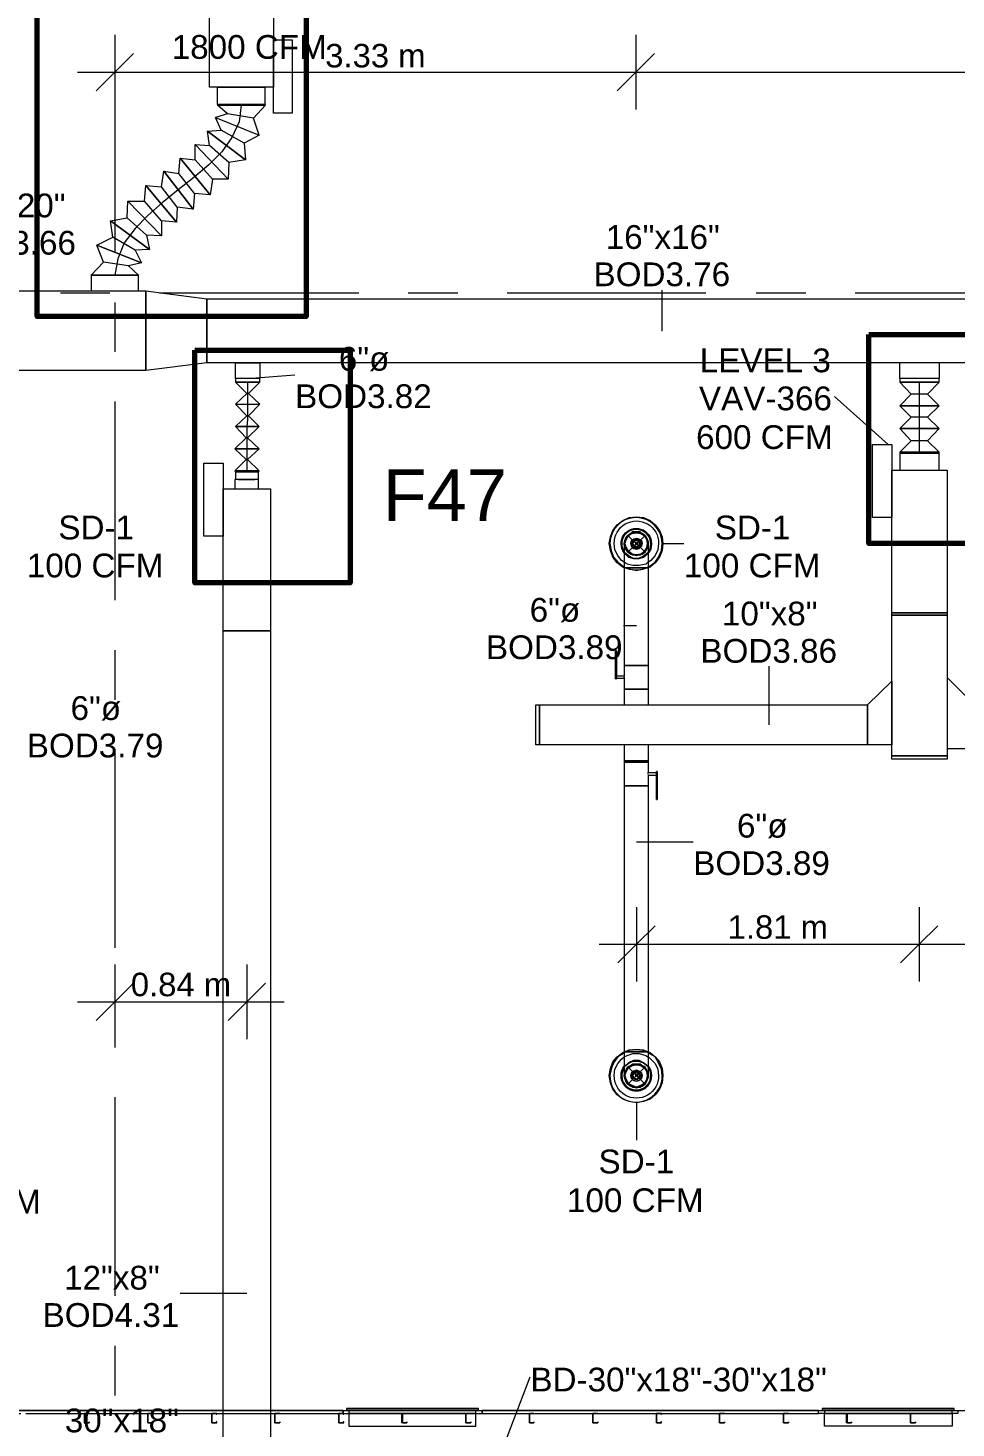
# Model space of a CAD drawing. Header units: metres. Extents: x -2 to 237, y -8 to 52.
# Drawn here: x 15.51 to 21.43, y 34.79 to 43.74 of the extents above; entities that cross this region are included whole.
import ezdxf

# ---------------------------------------------------------------- set-up
doc = ezdxf.new("R2010")
doc.units = ezdxf.units.M
doc.layers.add('HVAC - Ductos', color=5, linetype='Continuous', lineweight=0)
doc.layers.add('PDF4_Text', color=7, linetype='Continuous', lineweight=0)
doc.layers.add('PDF4_Geometry', color=7, linetype='Continuous', lineweight=0, true_color=0xaaaaaa)
doc.styles.add('PDF Arial-BoldMT-Identity-H', font='arial.ttf')
doc.styles.add('PDF Helvetica', font='')
doc.styles.get('PDF Helvetica').set_extended_font_data('Helvetica')

msp = doc.modelspace()

# ---------------------------------------------------------------- linework, layer by layer
at = {"layer": 'HVAC - Ductos', "lineweight": 0}
for points in [[(17.0751, 45.1829), (17.0751, 43.3595), (16.6673, 43.3595), (16.6673, 45.1829)], [(17.1942, 43.1945), (17.0751, 43.1945), (17.0751, 43.6618), (17.1942, 43.6618)], [(17.0201, 43.2495), (17.0155, 43.2495), (17.0017, 43.2495), (16.9788, 43.2495), (16.9468, 43.2495), (16.9101, 43.2495), (16.8689, 43.2495), (16.8322, 43.2495), (16.7956, 43.2495), (16.7635, 43.2495), (16.7406, 43.2495), (16.7269, 43.2495), (16.7177, 43.2495), (16.7269, 43.2495), (16.7406, 43.2495), (16.7635, 43.2495), (16.7956, 43.2495), (16.8322, 43.2495), (16.8689, 43.2495), (16.9101, 43.2495), (16.9468, 43.2495), (16.9788, 43.2495), (17.0017, 43.2495), (17.0155, 43.2495)], [(16.0625, 42.159), (16.1037, 42.159), (16.1404, 42.159), (16.1725, 42.159), (16.1954, 42.159), (16.2092, 42.159), (16.2138, 42.159), (16.2092, 42.159), (16.1954, 42.159), (16.1725, 42.159), (16.1404, 42.159), (16.1037, 42.159), (16.0625, 42.159), (16.0259, 42.159), (15.9892, 42.159), (15.9571, 42.159), (15.9297, 42.159), (15.9159, 42.159), (15.9113, 42.159), (15.9159, 42.159), (15.9297, 42.159), (15.9571, 42.159), (15.9892, 42.159), (16.0259, 42.159)], [(16.2595, 41.5497), (15.4394, 41.5497), (15.4394, 42.0582), (16.2595, 42.0582)], [(16.2595, 42.0582), (16.6489, 42.0079), (16.6489, 41.6001), (16.2595, 41.5497)], [(21.9866, 41.6001), (16.6489, 41.6001), (16.6489, 42.0079), (21.9866, 42.0079)], [(16.988, 41.4764), (16.9834, 41.4764), (16.9742, 41.4764), (16.9651, 41.4764), (16.9468, 41.4764), (16.9284, 41.4764), (16.9101, 41.4764), (16.8918, 41.4764), (16.8734, 41.4764), (16.8552, 41.4764), (16.846, 41.4764), (16.8368, 41.4764), (16.8322, 41.4764), (16.8368, 41.4764), (16.846, 41.4764), (16.8552, 41.4764), (16.8734, 41.4764), (16.8918, 41.4764), (16.9101, 41.4764), (16.9284, 41.4764), (16.9468, 41.4764), (16.9651, 41.4764), (16.9742, 41.4764), (16.9834, 41.4764)], [(21.0748, 41.4764), (21.0794, 41.4764), (21.0886, 41.4764), (21.1115, 41.4764), (21.1344, 41.4764), (21.1664, 41.4764), (21.1985, 41.4764), (21.2306, 41.4764), (21.2627, 41.4764), (21.2902, 41.4764), (21.3085, 41.4764), (21.3222, 41.4764), (21.3268, 41.4764), (21.3222, 41.4764), (21.3085, 41.4764), (21.2902, 41.4764), (21.2627, 41.4764), (21.2306, 41.4764), (21.1985, 41.4764), (21.1664, 41.4764), (21.1344, 41.4764), (21.1115, 41.4764), (21.0886, 41.4764), (21.0794, 41.4764)], [(20.9007, 41.0778), (21.0244, 41.0778), (21.0244, 40.6105), (20.9007, 40.6105)], [(21.3268, 41.0228), (21.3177, 41.0228), (21.2993, 41.0228), (21.2718, 41.0228), (21.2398, 41.0228), (21.1985, 41.0228), (21.1619, 41.0228), (21.1252, 41.0228), (21.0977, 41.0228), (21.0794, 41.0228), (21.0748, 41.0228), (21.0748, 40.9128), (21.0794, 40.9128), (21.0932, 40.9128), (21.1115, 40.9128), (21.139, 40.9128), (21.1664, 40.9128), (21.1985, 40.9128), (21.2306, 40.9128), (21.2627, 40.9128), (21.2902, 40.9128), (21.3085, 40.9128), (21.3222, 40.9128), (21.3268, 40.9128), (21.3268, 41.0228), (21.3268, 41.0274), (21.3222, 41.0274), (21.3039, 41.0274), (21.2764, 41.0274), (21.2398, 41.0274), (21.1985, 41.0274), (21.1619, 41.0274), (21.1252, 41.0274), (21.0977, 41.0274), (21.0794, 41.0274), (21.0748, 41.0274), (21.0748, 41.0228), (21.0794, 41.0228), (21.0977, 41.0228), (21.1252, 41.0228), (21.1619, 41.0228), (21.1985, 41.0228), (21.2398, 41.0228), (21.2718, 41.0228), (21.2993, 41.0228), (21.3177, 41.0228)], [(21.3268, 41.0228), (21.3222, 41.0228), (21.3085, 41.0228), (21.2902, 41.0228), (21.2627, 41.0228), (21.2306, 41.0228), (21.1985, 41.0228), (21.1664, 41.0228), (21.139, 41.0228), (21.1115, 41.0228), (21.0932, 41.0228), (21.0794, 41.0228), (21.0748, 41.0228), (21.0794, 41.0228), (21.0932, 41.0228), (21.1115, 41.0228), (21.139, 41.0228), (21.1664, 41.0228), (21.1985, 41.0228), (21.2306, 41.0228), (21.2627, 41.0228), (21.2902, 41.0228), (21.3085, 41.0228), (21.3222, 41.0228)], [(16.6307, 40.9587), (16.7544, 40.9587), (16.7544, 40.4914), (16.6307, 40.4914)], [(16.9788, 40.9037), (16.9697, 40.9037), (16.9559, 40.9037), (16.9422, 40.9037), (16.9238, 40.9037), (16.9056, 40.9037), (16.8872, 40.9037), (16.8689, 40.9037), (16.8506, 40.9037), (16.8414, 40.9037), (16.8322, 40.9037), (16.8414, 40.9037), (16.8506, 40.9037), (16.8689, 40.9037), (16.8872, 40.9037), (16.9056, 40.9037), (16.9238, 40.9037), (16.9422, 40.9037), (16.9559, 40.9037), (16.9697, 40.9037)], [(21.3772, 40.9128), (21.3772, 40.0011), (21.0244, 40.0011), (21.3772, 40.0011), (21.3772, 39.9874), (21.0244, 39.9874), (21.0244, 40.0011), (21.0244, 40.9128)], [(17.0567, 40.7937), (17.0567, 39.8866), (16.7544, 39.8866), (16.7544, 40.7937)], [(19.3705, 40.5188), (19.3567, 40.5096), (19.3384, 40.496), (19.3247, 40.4822), (19.3201, 40.4639), (19.3155, 40.4456), (19.3155, 40.4364), (19.3155, 40.4456), (19.3201, 40.4639), (19.3247, 40.4822), (19.3384, 40.496), (19.3567, 40.5096)], [(19.3292, 40.473), (19.343, 40.496), (19.3659, 40.5096), (19.3934, 40.5142), (19.4208, 40.5096), (19.4438, 40.496), (19.4575, 40.473), (19.4621, 40.4456), (19.4575, 40.418), (19.4438, 40.3952), (19.4208, 40.3768), (19.3934, 40.3722), (19.3659, 40.3768), (19.343, 40.3952), (19.3292, 40.418), (19.3201, 40.4456)], [(19.375, 40.5188), (19.3705, 40.5188)], [(19.4712, 40.4456), (19.4667, 40.4364), (19.4712, 40.4456), (19.4667, 40.4639), (19.4575, 40.4822), (19.4483, 40.496), (19.43, 40.5096), (19.4117, 40.5188), (19.3934, 40.5188), (19.375, 40.5188), (19.3934, 40.5188), (19.4117, 40.5188), (19.43, 40.5096), (19.4483, 40.496), (19.4575, 40.4822), (19.4667, 40.4639)], [(19.3613, 40.4593), (19.3567, 40.4456), (19.3613, 40.4639), (19.375, 40.473), (19.3934, 40.4776), (19.4117, 40.473), (19.4254, 40.4639), (19.43, 40.4456), (19.4254, 40.4272), (19.4117, 40.4134), (19.3934, 40.4089), (19.375, 40.4134), (19.3613, 40.4272), (19.3567, 40.4456), (19.3613, 40.4272), (19.375, 40.4134), (19.3934, 40.4089), (19.4117, 40.4134), (19.4208, 40.4272), (19.4254, 40.4456), (19.4208, 40.4593), (19.4117, 40.473), (19.3934, 40.4776), (19.375, 40.473)], [(19.3705, 40.4593), (19.3659, 40.4456), (19.3705, 40.4593), (19.3842, 40.4684), (19.4025, 40.4684), (19.4117, 40.4593), (19.4163, 40.4456), (19.4117, 40.4593), (19.4025, 40.4684), (19.3842, 40.4684)], [(19.4117, 40.4318), (19.4163, 40.4456), (19.4117, 40.4272), (19.4025, 40.418), (19.3842, 40.418), (19.3705, 40.4272), (19.3659, 40.4456), (19.3705, 40.4318), (19.3842, 40.4226), (19.4025, 40.4226)], [(19.3796, 40.4593), (19.3934, 40.4639), (19.4071, 40.4593), (19.4117, 40.4456), (19.4071, 40.4318), (19.3934, 40.4226), (19.3796, 40.4318), (19.3705, 40.4456)], [(19.3888, 40.4501), (19.3888, 40.4456), (19.3888, 40.4501), (19.3979, 40.4501), (19.3979, 40.4456), (19.3934, 40.4501)], [(19.3934, 40.441), (19.3979, 40.4456), (19.3979, 40.441), (19.3888, 40.441), (19.3888, 40.4456), (19.3888, 40.441)], [(19.4712, 40.386), (19.485, 40.4089), (19.4896, 40.4456), (19.485, 40.4089)], [(19.3201, 40.386), (19.3475, 40.3631), (19.375, 40.3493), (19.4071, 40.3493), (19.4392, 40.3631), (19.4667, 40.386), (19.4712, 40.3906), (19.4667, 40.386), (19.4392, 40.3631), (19.4071, 40.3493), (19.375, 40.3493), (19.3475, 40.3631), (19.3201, 40.386), (19.3155, 40.3906)], [(19.4667, 40.3814), (19.4392, 40.3585), (19.4117, 40.3493), (19.375, 40.3493), (19.343, 40.3585), (19.3201, 40.3814), (19.3155, 40.386), (19.3201, 40.3814), (19.343, 40.3585), (19.375, 40.3493), (19.4117, 40.3493), (19.4392, 40.3585), (19.4667, 40.3814), (19.4712, 40.386)], [(21.3772, 39.9874), (21.3772, 39.0894), (21.0244, 39.0894), (21.0244, 39.9874)], [(17.0567, 33.2799), (17.0567, 33.3028), (17.0567, 33.3348), (17.0567, 33.3715), (17.0567, 33.4128), (17.0567, 33.454), (16.7544, 33.454), (16.7544, 39.8866), (17.0567, 39.8866), (17.0567, 33.454), (16.7544, 33.454), (16.7544, 33.4128), (16.7544, 33.3715), (16.7544, 33.3348), (16.7544, 33.3028), (16.7544, 33.2799), (16.7544, 33.1012), (17.0567, 33.1012)], [(19.2605, 39.7446), (19.2605, 39.7491), (19.2605, 39.7537), (19.2605, 39.7583), (19.2605, 39.7537), (19.2605, 39.7491)], [(19.2651, 39.7446), (19.2651, 39.7491), (19.2651, 39.7537), (19.2651, 39.7583), (19.2651, 39.7537), (19.2651, 39.7491)], [(19.3155, 39.5842), (19.3155, 39.5888)], [(20.8687, 39.4146), (21.0244, 39.5659), (21.0244, 39.1581), (20.8687, 39.1581)], [(21.5284, 39.1352), (21.5284, 39.4376), (21.3772, 39.5888), (21.3772, 39.1352)], [(19.3155, 39.5155), (19.3201, 39.5155), (19.3247, 39.5155), (19.3384, 39.5155), (19.3567, 39.5155), (19.375, 39.5155), (19.3934, 39.5155), (19.4117, 39.5155), (19.43, 39.5155), (19.4483, 39.5155), (19.4575, 39.5155), (19.4667, 39.5155), (19.4712, 39.5155), (19.4667, 39.5155), (19.4575, 39.5155), (19.4483, 39.5155), (19.43, 39.5155), (19.4117, 39.5155), (19.3934, 39.5155), (19.375, 39.5155), (19.3934, 39.5155), (19.4117, 39.5155), (19.43, 39.5155), (19.4483, 39.5155), (19.4575, 39.5155), (19.4667, 39.5155), (19.4712, 39.5155), (19.4667, 39.5155), (19.4575, 39.5155), (19.4483, 39.5155), (19.43, 39.5155), (19.4117, 39.5155), (19.3934, 39.5155), (19.375, 39.5155), (19.3567, 39.5155), (19.3384, 39.5155), (19.3247, 39.5155), (19.3201, 39.5155)], [(19.3705, 39.5155), (19.3567, 39.5155), (19.3384, 39.5155), (19.3247, 39.5155), (19.3201, 39.5155), (19.3155, 39.5155), (19.3201, 39.5155), (19.3247, 39.5155), (19.3384, 39.5155), (19.3567, 39.5155)], [(19.4712, 39.5155), (19.4667, 39.5155), (19.4575, 39.5155), (19.4483, 39.5155), (19.43, 39.5155), (19.4117, 39.5155), (19.3934, 39.5155), (19.375, 39.5155), (19.3567, 39.5155), (19.3384, 39.5155), (19.3247, 39.5155), (19.3201, 39.5155), (19.3155, 39.5155), (19.3201, 39.5155), (19.3247, 39.5155), (19.3384, 39.5155), (19.3567, 39.5155), (19.3705, 39.5155), (19.3567, 39.5155), (19.3384, 39.5155), (19.3247, 39.5155), (19.3201, 39.5155), (19.3155, 39.5155), (19.3201, 39.5155), (19.3247, 39.5155), (19.3384, 39.5155), (19.3567, 39.5155), (19.375, 39.5155), (19.3934, 39.5155), (19.4117, 39.5155), (19.43, 39.5155), (19.4483, 39.5155), (19.4575, 39.5155), (19.4667, 39.5155), (19.4712, 39.5155), (19.4667, 39.5155), (19.4575, 39.5155), (19.4483, 39.5155), (19.43, 39.5155), (19.4117, 39.5155), (19.3934, 39.5155), (19.375, 39.5155), (19.3934, 39.5155), (19.4117, 39.5155), (19.43, 39.5155), (19.4483, 39.5155), (19.4575, 39.5155), (19.4667, 39.5155)], [(18.7749, 39.4146), (18.7749, 39.1581), (18.7519, 39.1581), (18.7519, 39.4146)], [(18.7749, 39.4146), (20.8687, 39.4146), (20.8687, 39.1581), (18.7749, 39.1581)], [(21.0244, 39.0894), (21.3772, 39.0894), (21.3772, 39.0665), (21.0244, 39.0665)], [(19.4712, 38.9794), (19.4667, 38.9794)], [(19.5216, 38.8236), (19.5216, 38.819), (19.5216, 38.8145), (19.5216, 38.8099), (19.5216, 38.8145), (19.5216, 38.819)], [(19.5262, 38.8236), (19.5262, 38.819), (19.5262, 38.8145), (19.5262, 38.8099), (19.5262, 38.8145), (19.5262, 38.819)], [(19.3155, 37.0964), (19.3201, 37.1055), (19.3475, 37.1284), (19.375, 37.1376), (19.4071, 37.1376), (19.4392, 37.1284), (19.4667, 37.1055), (19.4392, 37.1284), (19.4117, 37.1422), (19.375, 37.1422), (19.343, 37.1284), (19.3201, 37.1055), (19.3155, 37.1055), (19.3201, 37.1055)], [(19.4667, 37.1055), (19.4392, 37.1284), (19.4071, 37.1376), (19.375, 37.1376), (19.3475, 37.1284), (19.3201, 37.1055), (19.343, 37.1284), (19.375, 37.1422), (19.4117, 37.1422), (19.4392, 37.1284), (19.4667, 37.1055), (19.4712, 37.1055), (19.4667, 37.1055), (19.4712, 37.0964)], [(19.3292, 37.0735), (19.343, 37.0964), (19.3659, 37.1101), (19.3934, 37.1147), (19.4208, 37.1101), (19.4438, 37.0964), (19.4575, 37.0735), (19.4621, 37.046), (19.4575, 37.0185), (19.4438, 36.9956), (19.4208, 36.9818), (19.3934, 36.9727), (19.3659, 36.9818), (19.343, 36.9956), (19.3292, 37.0185), (19.3201, 37.046)], [(19.3613, 37.0643), (19.3567, 37.046), (19.3613, 37.0643), (19.375, 37.0735), (19.3934, 37.0826), (19.4117, 37.0735), (19.4254, 37.0643), (19.43, 37.046), (19.4254, 37.0277), (19.4117, 37.0139), (19.3934, 37.0093), (19.375, 37.0139), (19.3613, 37.0277), (19.3567, 37.046), (19.3613, 37.0277), (19.375, 37.0139), (19.3934, 37.0093), (19.4117, 37.0139), (19.4208, 37.0277), (19.4254, 37.046), (19.4208, 37.0643), (19.4117, 37.0735), (19.3934, 37.078), (19.375, 37.0735)], [(19.3705, 37.0597), (19.3659, 37.046), (19.3705, 37.0597), (19.3842, 37.0689), (19.4025, 37.0689), (19.4117, 37.0597), (19.4163, 37.046), (19.4117, 37.0597), (19.4025, 37.0689), (19.3842, 37.0689)], [(19.4117, 37.0322), (19.4163, 37.046), (19.4117, 37.0322), (19.4025, 37.0231), (19.3842, 37.0231), (19.3705, 37.0322), (19.3659, 37.046), (19.3705, 37.0322), (19.3842, 37.0231), (19.4025, 37.0231)], [(19.3796, 37.0597), (19.3934, 37.0643), (19.4071, 37.0597), (19.4117, 37.046), (19.4071, 37.0322), (19.3934, 37.0231), (19.3796, 37.0322), (19.3705, 37.046)], [(19.375, 36.9727), (19.3934, 36.9681), (19.4117, 36.9727), (19.43, 36.9773), (19.4483, 36.991), (19.4575, 37.0093), (19.4667, 37.0277), (19.4712, 37.046), (19.4667, 37.0505), (19.4712, 37.046), (19.4667, 37.0277), (19.4575, 37.0093), (19.4483, 36.991), (19.43, 36.9773), (19.4117, 36.9727), (19.3934, 36.9681)], [(19.3888, 37.0505), (19.3888, 37.046), (19.3888, 37.0505), (19.3979, 37.0505), (19.3979, 37.046), (19.3934, 37.0505)], [(19.3934, 37.0414), (19.3979, 37.046), (19.3979, 37.0414), (19.3888, 37.0414), (19.3888, 37.046), (19.3888, 37.0414)], [(19.4896, 37.046), (19.485, 37.078), (19.4712, 37.1055), (19.485, 37.078)], [(17.689, 34.888), (17.5653, 34.888)], [(17.9272, 34.888), (17.7669, 34.888)], [(18.1655, 34.888), (18.0051, 34.888)], [(18.3625, 34.888), (18.2434, 34.888)], [(21.423, 34.9201), (20.58, 34.9201), (20.58, 34.9109), (20.5938, 34.9109), (20.5938, 34.888), (21.4093, 34.888), (21.4093, 34.9109), (21.423, 34.9109)], [(21.4093, 34.888), (21.4093, 34.8055), (20.5938, 34.8055), (20.5938, 34.888)], [(20.7266, 34.888), (20.6029, 34.888)], [(20.9649, 34.888), (20.8045, 34.888)], [(21.2031, 34.888), (21.0428, 34.888)], [(21.4047, 34.888), (21.281, 34.888)]]:
    msp.add_lwpolyline(points, close=True, dxfattribs=at)
for points in [[(16.0625, 43.6939), (16.0625, 43.4557), (16.0625, 43.2174)], [(19.3888, 43.6939), (19.3888, 43.4557), (19.3888, 43.2174)], [(16.1816, 43.5748), (16.0625, 43.4557), (15.9434, 43.3365)], [(19.5079, 43.5748), (19.3888, 43.4557), (19.2697, 43.3365)], [(15.8242, 43.4557), (19.3888, 43.4557), (24.5018, 43.4557)], [(16.7818, 43.1899), (16.7177, 43.2449), (17.0247, 43.2449), (17.0155, 43.2449), (16.9972, 43.2449), (16.9697, 43.2449), (16.933, 43.2449), (16.8918, 43.2449), (16.8506, 43.2449), (16.8093, 43.2449), (16.7727, 43.2449), (16.7406, 43.2449), (16.7223, 43.2449), (16.7177, 43.2449), (16.7223, 43.2449), (16.7406, 43.2449), (16.7727, 43.2449), (16.8093, 43.2449), (16.8506, 43.2449), (16.8918, 43.2449), (16.933, 43.2449), (16.9697, 43.2449), (16.9972, 43.2449), (17.0155, 43.2449), (17.0247, 43.2449), (17.0201, 43.2495), (17.0155, 43.2495), (16.9972, 43.2495), (16.9697, 43.2495), (16.933, 43.2495), (16.8918, 43.2495), (16.8506, 43.2495), (16.8093, 43.2495), (16.7727, 43.2495), (16.7452, 43.2495), (16.7269, 43.2495), (16.7177, 43.2495), (16.7177, 43.3595), (16.7269, 43.3595), (16.7406, 43.3595), (16.7635, 43.3595), (16.7956, 43.3595), (16.8322, 43.3595), (16.8689, 43.3595), (16.9101, 43.3595), (16.9468, 43.3595), (16.9788, 43.3595), (17.0017, 43.3595), (17.0155, 43.3595), (17.0201, 43.3595), (17.0201, 43.2495), (17.0155, 43.2495), (16.9972, 43.2495), (16.9697, 43.2495), (16.933, 43.2495), (16.8918, 43.2495), (16.8506, 43.2495), (16.8093, 43.2495), (16.7727, 43.2495), (16.7452, 43.2495), (16.7269, 43.2495), (16.7177, 43.2495), (16.7177, 43.2449), (17.0247, 43.2449), (16.9468, 43.1624), (16.7818, 43.1899), (16.7039, 43.167), (16.9834, 43.0525), (16.9468, 43.1624)], [(16.8689, 43.2449), (16.8552, 43.1396), (16.8093, 43.0388), (16.7452, 42.9471), (16.6627, 42.8647), (16.5665, 42.7822), (16.4657, 42.7042), (16.3649, 42.6218), (16.2733, 42.5394), (16.1908, 42.4569), (16.1221, 42.3653), (16.0809, 42.2645), (16.0625, 42.159)], [(16.8872, 43.0021), (16.8964, 42.8967), (16.6535, 43.08), (16.7406, 43.0846), (16.7039, 43.167), (16.9834, 43.0525), (16.8872, 43.0021), (16.7406, 43.0846)], [(16.791, 42.8784), (16.7864, 42.773), (16.5757, 42.9929), (16.6673, 42.9883), (16.6535, 43.08), (16.8964, 42.8967), (16.791, 42.8784), (16.6673, 42.9883)], [(16.6856, 42.773), (16.6719, 42.6722), (16.4795, 42.9059), (16.5757, 42.8967), (16.5757, 42.9929), (16.7864, 42.773), (16.6856, 42.773), (16.5757, 42.8967)], [(16.5711, 42.6814), (16.5619, 42.5806), (16.374, 42.8234), (16.4703, 42.8097), (16.4795, 42.9059), (16.6719, 42.6722), (16.5711, 42.6814), (16.4703, 42.8097)], [(16.4611, 42.5943), (16.4565, 42.4981), (16.2595, 42.7318), (16.3603, 42.7226), (16.374, 42.8234), (16.5619, 42.5806), (16.4611, 42.5943), (16.3603, 42.7226)], [(16.3603, 42.5073), (16.3603, 42.4111), (16.145, 42.631), (16.2504, 42.631), (16.2595, 42.7318), (16.4565, 42.4981), (16.3603, 42.5073), (16.2504, 42.631)], [(16.2641, 42.4156), (16.2824, 42.324), (16.0351, 42.5073), (16.1404, 42.5256), (16.145, 42.631), (16.3603, 42.4111), (16.2641, 42.4156), (16.1404, 42.5256)], [(16.1908, 42.3194), (16.232, 42.2369), (15.948, 42.3515), (16.0487, 42.4019), (16.0351, 42.5073), (16.2824, 42.324), (16.1908, 42.3194), (16.0487, 42.4019)], [(16.1495, 42.2187), (16.2138, 42.159), (15.9113, 42.159), (15.9892, 42.2415), (15.948, 42.3515), (16.232, 42.2369), (16.1495, 42.2187), (15.9892, 42.2415)], [(15.9113, 42.159), (15.9113, 42.0582), (15.9159, 42.0582)], [(16.2138, 42.0582), (16.2138, 42.159)], [(15.9205, 42.0582), (15.9251, 42.0582), (15.9297, 42.0582)], [(15.9389, 42.0582), (15.9434, 42.0582), (15.9526, 42.0582)], [(15.9617, 42.0582), (15.9663, 42.0582), (15.98, 42.0582)], [(15.9938, 42.0582), (15.9984, 42.0582), (16.0167, 42.0582)], [(16.0259, 42.0582), (16.0305, 42.0582), (16.0625, 42.0582), (16.0991, 42.0582)], [(16.1129, 42.0582), (16.1313, 42.0582), (16.1358, 42.0582)], [(16.145, 42.0582), (16.1587, 42.0582), (16.1633, 42.0582)], [(16.1771, 42.0582), (16.1816, 42.0582), (16.1908, 42.0582)], [(16.1954, 42.0582), (16.2, 42.0582), (16.2092, 42.0582)], [(19.5583, 41.8017), (19.5583, 42.0628)], [(16.9056, 41.4031), (16.8322, 41.4764), (16.988, 41.4764), (16.988, 41.4993), (16.9834, 41.4993), (16.9742, 41.4993), (16.9651, 41.4993), (16.9468, 41.4993), (16.9284, 41.4993), (16.9101, 41.4993), (16.8918, 41.4993), (16.8734, 41.4993), (16.8552, 41.4993), (16.846, 41.4993), (16.8368, 41.4993), (16.8322, 41.4993), (16.8322, 41.6001), (16.8368, 41.6001), (16.846, 41.6001), (16.8552, 41.6001), (16.8734, 41.6001), (16.8918, 41.6001), (16.9101, 41.6001), (16.9284, 41.6001), (16.9468, 41.6001), (16.9651, 41.6001), (16.9742, 41.6001), (16.9834, 41.6001), (16.988, 41.6001), (16.988, 41.4993), (16.9834, 41.4993), (16.9742, 41.4993), (16.9651, 41.4993), (16.9468, 41.4993), (16.9284, 41.4993), (16.9101, 41.4993), (16.8918, 41.4993), (16.8734, 41.4993), (16.8552, 41.4993), (16.846, 41.4993), (16.8368, 41.4993), (16.8322, 41.4993), (16.8322, 41.4764), (16.988, 41.4764), (16.9147, 41.4031), (16.9056, 41.4031), (16.8322, 41.3343), (16.988, 41.3343), (16.9147, 41.4031)], [(21.2535, 41.3985), (21.3268, 41.3252), (21.0748, 41.3252), (21.1481, 41.3985), (21.0748, 41.4764), (21.3268, 41.4764), (21.3268, 41.4993), (21.3222, 41.4993), (21.3085, 41.4993), (21.2902, 41.4993), (21.2627, 41.4993), (21.2306, 41.4993), (21.1985, 41.4993), (21.1664, 41.4993), (21.1344, 41.4993), (21.1115, 41.4993), (21.0886, 41.4993), (21.0794, 41.4993), (21.0748, 41.4993), (21.0748, 41.6001)], [(21.3222, 41.6001), (21.3268, 41.6001), (21.3268, 41.4993), (21.3222, 41.4993), (21.3085, 41.4993), (21.2902, 41.4993), (21.2627, 41.4993), (21.2306, 41.4993), (21.1985, 41.4993), (21.1664, 41.4993), (21.1344, 41.4993), (21.1115, 41.4993), (21.0886, 41.4993), (21.0794, 41.4993), (21.0748, 41.4993), (21.0748, 41.4764), (21.3268, 41.4764), (21.2535, 41.3985), (21.1481, 41.3985)], [(21.0886, 41.6001), (21.084, 41.6001), (21.0794, 41.6001)], [(21.1069, 41.6001), (21.1023, 41.6001), (21.0932, 41.6001)], [(21.1298, 41.6001), (21.1206, 41.6001), (21.116, 41.6001)], [(21.1619, 41.6001), (21.1436, 41.6001), (21.139, 41.6001)], [(21.2306, 41.6001), (21.226, 41.6001), (21.1985, 41.6001), (21.171, 41.6001)], [(21.2581, 41.6001), (21.2535, 41.6001), (21.2398, 41.6001)], [(21.2856, 41.6001), (21.281, 41.6001), (21.2673, 41.6001)], [(21.3039, 41.6001), (21.2993, 41.6001), (21.2947, 41.6001)], [(21.3177, 41.6001), (21.3131, 41.6001), (21.3085, 41.6001)], [(16.9101, 41.4993), (17.2125, 41.5222)], [(16.9101, 41.4764), (16.9101, 41.4031), (16.9101, 41.3435), (16.9101, 41.2886), (16.9101, 41.2381), (16.9056, 41.1923), (16.9056, 41.1465), (16.9056, 41.0961), (16.9056, 41.0412), (16.9056, 40.9816), (16.9056, 40.9083)], [(21.1985, 41.4764), (21.1985, 41.2519), (21.1985, 41.0274)], [(16.9147, 41.2611), (16.9834, 41.1923), (16.8322, 41.1923), (16.9056, 41.2611), (16.8322, 41.3343), (16.988, 41.3343), (16.9147, 41.2611), (16.9056, 41.2611)], [(21.0015, 41.0778), (20.6579, 41.3848)], [(21.2535, 41.2519), (21.3268, 41.1786), (21.0748, 41.1786), (21.1481, 41.2519), (21.0748, 41.3252), (21.3268, 41.3252), (21.2535, 41.2519), (21.1481, 41.2519)], [(16.9101, 41.1191), (16.9834, 41.0503), (16.8276, 41.0503), (16.901, 41.1191), (16.8322, 41.1923), (16.9834, 41.1923), (16.9101, 41.1191), (16.901, 41.1191)], [(21.2535, 41.1007), (21.3268, 41.0274), (21.0748, 41.0274), (21.1481, 41.1007), (21.0748, 41.1786), (21.3268, 41.1786), (21.2535, 41.1007), (21.1481, 41.1007)], [(16.9101, 40.9816), (16.9834, 40.9083), (16.8276, 40.9083), (16.901, 40.9816), (16.8276, 41.0503), (16.9834, 41.0503), (16.9101, 40.9816), (16.901, 40.9816)], [(21.3268, 41.0274), (21.3222, 41.0274), (21.3039, 41.0274), (21.2764, 41.0274), (21.2398, 41.0274), (21.1985, 41.0274), (21.1619, 41.0274), (21.1252, 41.0274), (21.0977, 41.0274), (21.0794, 41.0274), (21.0748, 41.0274)], [(16.9788, 40.8533), (16.9697, 40.8533), (16.9605, 40.8533), (16.9422, 40.8533), (16.9238, 40.8533), (16.9056, 40.8533), (16.8872, 40.8533), (16.8689, 40.8533), (16.8506, 40.8533), (16.8414, 40.8533), (16.8322, 40.8533), (16.8276, 40.8533), (16.8276, 40.7937), (16.8322, 40.7937), (16.8414, 40.7937), (16.8506, 40.7937), (16.8689, 40.7937), (16.8872, 40.7937), (16.9056, 40.7937), (16.9238, 40.7937), (16.9376, 40.7937), (16.9514, 40.7937), (16.9651, 40.7937), (16.9742, 40.7937), (16.9788, 40.7937), (16.9788, 40.8533), (16.9788, 40.9037), (16.9834, 40.9083), (16.9742, 40.9083), (16.9605, 40.9083), (16.933, 40.9083), (16.9056, 40.9083), (16.878, 40.9083), (16.8506, 40.9083), (16.8368, 40.9083), (16.8276, 40.9083), (16.8368, 40.9083), (16.8506, 40.9083), (16.878, 40.9083), (16.9056, 40.9083), (16.933, 40.9083), (16.9605, 40.9083), (16.9742, 40.9083), (16.9834, 40.9083)], [(16.8276, 40.9083), (16.8322, 40.9037), (16.8368, 40.9037), (16.8506, 40.9037), (16.878, 40.9037), (16.9056, 40.9037), (16.933, 40.9037), (16.9559, 40.9037), (16.9742, 40.9037), (16.9788, 40.9037), (16.9742, 40.9037), (16.9559, 40.9037), (16.933, 40.9037), (16.9056, 40.9037), (16.878, 40.9037), (16.8506, 40.9037), (16.8368, 40.9037), (16.8322, 40.9037), (16.8322, 40.8533)], [(16.8506, 40.8533), (16.8689, 40.8533), (16.8872, 40.8533), (16.9056, 40.8533), (16.9238, 40.8533), (16.9422, 40.8533), (16.9559, 40.8533)], [(19.3155, 40.4456), (19.3155, 40.4364), (19.3155, 40.418), (19.3155, 40.3906), (19.3155, 40.3539), (19.3155, 40.3127), (19.3155, 40.2898), (19.3063, 40.2944), (19.2697, 40.3218), (19.2421, 40.3585), (19.2285, 40.3997), (19.2193, 40.4456), (19.2285, 40.4868), (19.2421, 40.528), (19.2697, 40.5647), (19.3063, 40.5921), (19.3475, 40.6105), (19.3934, 40.6151), (19.4392, 40.6105), (19.4804, 40.5921), (19.5125, 40.5647), (19.54, 40.528), (19.5583, 40.4868), (19.5629, 40.4456), (19.5583, 40.3997), (19.54, 40.3585), (19.5125, 40.3218), (19.4804, 40.2944), (19.4712, 40.2898), (19.4712, 40.3356), (19.4712, 40.3768), (19.4712, 40.4089), (19.4712, 40.4318), (19.4712, 40.441)], [(19.3659, 40.3722), (19.3613, 40.3768), (19.343, 40.3906), (19.3292, 40.4089), (19.3201, 40.4272), (19.3201, 40.4456), (19.3201, 40.4639), (19.3292, 40.4822), (19.343, 40.496), (19.3567, 40.5096), (19.375, 40.5142), (19.3934, 40.5188), (19.4117, 40.5142), (19.43, 40.5096), (19.4438, 40.496), (19.4575, 40.4822), (19.4621, 40.4639), (19.4667, 40.4456), (19.4621, 40.4272), (19.4575, 40.4089), (19.4438, 40.3906), (19.43, 40.3814), (19.4117, 40.3722), (19.3934, 40.3722), (19.375, 40.3722), (19.3567, 40.3814), (19.343, 40.3906), (19.3247, 40.4134), (19.3201, 40.418)], [(19.3613, 40.5142), (19.3659, 40.5142)], [(19.3659, 40.5142), (19.3934, 40.5188), (19.4163, 40.5142)], [(19.4208, 40.5142), (19.4254, 40.5142)], [(19.3155, 40.4364), (19.3201, 40.4226), (19.3247, 40.4043), (19.3384, 40.3906), (19.3567, 40.3768), (19.375, 40.3722), (19.3934, 40.3676), (19.4117, 40.3722), (19.43, 40.3768), (19.4483, 40.3906), (19.4575, 40.4043), (19.4667, 40.4226), (19.4667, 40.4364)], [(19.3201, 40.4684), (19.3247, 40.473), (19.3247, 40.4776)], [(19.3247, 40.418), (19.3201, 40.4456), (19.3247, 40.4684)], [(19.3247, 40.473), (19.343, 40.496), (19.3613, 40.5096)], [(19.4254, 40.5096), (19.4438, 40.496), (19.4575, 40.473)], [(19.4621, 40.4776), (19.4621, 40.473), (19.4621, 40.4684)], [(19.4621, 40.4684), (19.4667, 40.4456), (19.4621, 40.418), (19.4621, 40.4134)], [(19.4712, 40.441), (19.4712, 40.4456)], [(19.5629, 40.4456), (19.6957, 40.4456)], [(19.4163, 40.3768), (19.3934, 40.3722), (19.3659, 40.3768)], [(19.4575, 40.4134), (19.4438, 40.3906), (19.4254, 40.3768), (19.4208, 40.3722)], [(19.375, 39.4146), (19.3934, 39.4146), (19.4117, 39.4146), (19.43, 39.4146), (19.4483, 39.4146), (19.4575, 39.4146), (19.4667, 39.4146), (19.4712, 39.4146), (19.4712, 39.5155), (19.4712, 39.6667), (19.4667, 39.6667), (19.4575, 39.6667), (19.4483, 39.6667), (19.43, 39.6667), (19.4117, 39.6667), (19.3934, 39.6667), (19.375, 39.6667), (19.3567, 39.6667), (19.3384, 39.6667), (19.3247, 39.6667), (19.3201, 39.6667), (19.3155, 39.6667), (19.3201, 39.6667), (19.3247, 39.6667), (19.3384, 39.6667), (19.3567, 39.6667), (19.375, 39.6667), (19.3934, 39.6667), (19.4117, 39.6667), (19.43, 39.6667), (19.4483, 39.6667), (19.4575, 39.6667), (19.4667, 39.6667), (19.4712, 39.6667), (19.4712, 40.2898), (19.4667, 40.2898), (19.4575, 40.2898), (19.4483, 40.2898), (19.43, 40.2898), (19.4117, 40.2898), (19.3934, 40.2898), (19.375, 40.2898), (19.3567, 40.2898), (19.3384, 40.2898), (19.3247, 40.2898), (19.3201, 40.2898), (19.3155, 40.2898), (19.3155, 39.6667), (19.3155, 39.5979), (19.2651, 39.5979)], [(19.4667, 40.3264), (19.4529, 40.3127), (19.4117, 40.3035), (19.3705, 40.3035), (19.3338, 40.3127), (19.3155, 40.3264)], [(19.3155, 40.2944), (19.3475, 40.2806), (19.3934, 40.276), (19.4346, 40.2806), (19.4667, 40.2944)], [(19.4667, 40.2898), (19.4392, 40.2806), (19.3934, 40.2714), (19.3475, 40.2806), (19.3155, 40.2898)], [(19.3155, 40.2898), (19.3201, 40.2898), (19.3247, 40.2898), (19.3384, 40.2898), (19.3567, 40.2898), (19.375, 40.2898), (19.3934, 40.2898), (19.4117, 40.2898), (19.43, 40.2898), (19.4483, 40.2898), (19.4575, 40.2898), (19.4667, 40.2898), (19.4712, 40.2898)], [(19.3934, 39.9186), (19.3109, 39.9186)], [(19.2651, 39.7583), (19.2605, 39.7583)], [(19.2605, 39.5933), (19.2605, 39.5888), (19.2605, 39.5842), (19.2605, 39.5796), (19.2605, 39.5842), (19.2605, 39.5888), (19.2605, 39.5933), (19.2605, 39.7446)], [(19.2651, 39.7446), (19.2651, 39.5933), (19.2651, 39.5888), (19.2651, 39.5842), (19.2651, 39.5796), (19.2651, 39.5842), (19.2651, 39.5888), (19.2651, 39.5842), (19.3155, 39.5842), (19.3155, 39.5155), (19.3155, 39.4146), (19.3201, 39.4146), (19.3247, 39.4146), (19.3384, 39.4146), (19.3567, 39.4146), (19.3705, 39.4146)], [(20.241, 39.2864), (20.241, 39.6621)], [(19.2605, 39.5796), (19.2651, 39.5796)], [(19.2651, 39.5933), (19.2651, 39.5888), (19.2651, 39.5842)], [(19.3155, 39.5933), (19.3155, 39.5888), (19.3155, 39.5842), (19.3155, 39.5888)], [(19.3705, 39.1581), (19.3567, 39.1581), (19.3384, 39.1581), (19.3247, 39.1581), (19.3201, 39.1581), (19.3155, 39.1581), (19.3155, 39.0573), (19.3155, 39.0481), (19.3155, 38.897), (19.3201, 38.897), (19.3247, 38.897), (19.3384, 38.897), (19.3567, 38.897), (19.375, 38.897), (19.3934, 38.897), (19.4117, 38.897), (19.43, 38.897), (19.4483, 38.897), (19.4575, 38.897), (19.4667, 38.897), (19.4712, 38.897), (19.4667, 38.897), (19.4575, 38.897), (19.4483, 38.897), (19.43, 38.897), (19.4117, 38.897), (19.3934, 38.897), (19.375, 38.897), (19.3567, 38.897), (19.3384, 38.897), (19.3247, 38.897), (19.3201, 38.897), (19.3155, 38.897), (19.3155, 37.1972), (19.3201, 37.1972), (19.3247, 37.1972), (19.3384, 37.1972), (19.3567, 37.1972), (19.375, 37.1972), (19.3934, 37.1972), (19.4117, 37.1972), (19.43, 37.1972), (19.4483, 37.1972), (19.4575, 37.1972), (19.4667, 37.1972), (19.4712, 37.1972), (19.4712, 38.897), (19.4712, 38.9657), (19.5216, 38.9657)], [(19.5216, 38.9748), (19.5216, 38.9794), (19.4712, 38.9794), (19.4712, 39.0481), (19.4667, 39.0481), (19.4712, 39.0481), (19.4667, 39.0481), (19.4575, 39.0481), (19.4483, 39.0481), (19.43, 39.0481), (19.4117, 39.0481), (19.3934, 39.0481), (19.375, 39.0481), (19.3567, 39.0481), (19.3384, 39.0481), (19.3247, 39.0481), (19.3201, 39.0481), (19.3155, 39.0481), (19.3201, 39.0481), (19.3155, 39.0481), (19.3201, 39.0481), (19.3247, 39.0481), (19.3384, 39.0481), (19.3567, 39.0481), (19.375, 39.0481), (19.3934, 39.0481), (19.4117, 39.0481), (19.43, 39.0481), (19.4483, 39.0481), (19.4575, 39.0481), (19.4667, 39.0481), (19.4712, 39.0481), (19.4712, 39.0573), (19.4667, 39.0573), (19.4712, 39.0573), (19.4667, 39.0573), (19.4575, 39.0573), (19.4483, 39.0573), (19.43, 39.0573), (19.4117, 39.0573), (19.3934, 39.0573), (19.375, 39.0573), (19.3567, 39.0573), (19.3384, 39.0573), (19.3247, 39.0573), (19.3201, 39.0573), (19.3155, 39.0573), (19.3201, 39.0573), (19.3155, 39.0573), (19.3201, 39.0573), (19.3247, 39.0573), (19.3384, 39.0573), (19.3567, 39.0573), (19.375, 39.0573), (19.3934, 39.0573), (19.4117, 39.0573), (19.43, 39.0573), (19.4483, 39.0573), (19.4575, 39.0573), (19.4667, 39.0573), (19.4712, 39.0573), (19.4712, 39.1581), (19.4667, 39.1581), (19.4575, 39.1581), (19.4483, 39.1581), (19.43, 39.1581), (19.4117, 39.1581), (19.3934, 39.1581), (19.375, 39.1581)], [(19.4667, 38.9748), (19.4667, 38.9794), (19.4712, 38.9794), (19.4667, 38.9794)], [(19.4667, 38.9703), (19.4712, 38.9657), (19.4667, 38.9703)], [(19.4667, 38.9703), (19.4712, 38.9657), (19.4667, 38.9703)], [(19.5262, 38.9886), (19.5216, 38.9886)], [(19.5216, 38.8236), (19.5216, 38.9748), (19.5216, 38.9794), (19.5216, 38.984), (19.5216, 38.9886), (19.5216, 38.984), (19.5216, 38.9794)], [(19.5262, 38.9748), (19.5262, 38.9794), (19.5262, 38.984), (19.5262, 38.9886), (19.5262, 38.984), (19.5262, 38.9794), (19.5262, 38.9748), (19.5262, 38.8236)], [(19.5216, 38.8099), (19.5262, 38.8099)], [(19.3934, 38.5396), (19.7553, 38.5396)], [(19.3934, 38.1227), (19.3934, 37.8844), (19.3934, 37.6462)], [(21.1985, 38.1227), (21.1985, 37.8844), (21.1985, 37.6462)], [(19.5125, 38.0035), (19.3934, 37.8844), (19.2743, 37.7653)], [(21.3177, 38.0035), (21.1985, 37.8844), (21.0794, 37.7653)], [(19.1551, 37.8844), (21.1985, 37.8844), (25.2579, 37.8844), (28.5383, 37.8844), (29.198, 37.8844), (31.553, 37.8844)], [(16.0625, 37.7561), (16.0625, 37.5179), (16.0625, 37.2796)], [(16.9056, 37.7561), (16.9056, 37.5179), (16.9056, 37.2796)], [(16.1816, 37.637), (16.0625, 37.5179), (15.9434, 37.3987)], [(17.0247, 37.637), (16.9056, 37.5179), (16.7864, 37.3987)], [(15.8242, 37.5179), (17.1438, 37.5179)], [(19.3155, 37.1972), (19.3475, 37.2109), (19.3934, 37.2155), (19.4392, 37.2109), (19.4667, 37.1972)], [(19.4667, 37.1926), (19.4346, 37.2063), (19.3934, 37.2109), (19.3475, 37.2063), (19.3155, 37.1926)], [(19.4712, 37.046), (19.4712, 37.0505), (19.4712, 37.0689), (19.4712, 37.1009), (19.4712, 37.1376), (19.4712, 37.1788), (19.4712, 37.1972), (19.4804, 37.1926), (19.5125, 37.1651), (19.54, 37.133), (19.5583, 37.0918), (19.5629, 37.046), (19.5583, 37.0001), (19.54, 36.9589), (19.5125, 36.9223), (19.4804, 36.8948), (19.4392, 36.8811), (19.3934, 36.8719), (19.3475, 36.8811), (19.3063, 36.8948), (19.2697, 36.9223), (19.2421, 36.9589), (19.2285, 37.0001), (19.2193, 37.046), (19.2285, 37.0918), (19.2421, 37.133), (19.2697, 37.1651), (19.3063, 37.1926), (19.3155, 37.1972), (19.3155, 37.156), (19.3155, 37.1147), (19.3155, 37.0826), (19.3155, 37.0597), (19.3155, 37.046), (19.3155, 37.0505), (19.3155, 37.046), (19.3201, 37.0277), (19.3247, 37.0093), (19.3384, 36.991), (19.3567, 36.9773), (19.3705, 36.9727), (19.3567, 36.9773), (19.3384, 36.991), (19.3247, 37.0093), (19.3201, 37.0277), (19.3155, 37.046)], [(19.4712, 37.1972), (19.4667, 37.1972), (19.4575, 37.1972), (19.4483, 37.1972), (19.43, 37.1972), (19.4117, 37.1972), (19.3934, 37.1972), (19.375, 37.1972), (19.3567, 37.1972), (19.3384, 37.1972), (19.3247, 37.1972), (19.3201, 37.1972), (19.3155, 37.1972)], [(19.3155, 37.1651), (19.3338, 37.1742), (19.3705, 37.188), (19.4117, 37.188), (19.4529, 37.1742), (19.4667, 37.1651)], [(19.4667, 37.0505), (19.4667, 37.0643), (19.4575, 37.0826), (19.4483, 37.1009), (19.43, 37.1101), (19.4117, 37.1193), (19.3934, 37.1193), (19.375, 37.1193), (19.3567, 37.1101), (19.3384, 37.1009), (19.3247, 37.0826), (19.3201, 37.0643), (19.3155, 37.0505)], [(19.3247, 37.0139), (19.343, 36.9956), (19.3292, 37.0093), (19.3201, 37.0277), (19.3201, 37.046), (19.3201, 37.0643), (19.3292, 37.0826), (19.343, 37.0964), (19.3567, 37.1101), (19.375, 37.1147), (19.3934, 37.1193), (19.4117, 37.1147), (19.43, 37.1101), (19.4438, 37.0964), (19.4575, 37.0826), (19.4621, 37.0643), (19.4667, 37.046), (19.4621, 37.0277), (19.4575, 37.0093), (19.4438, 36.9956)], [(19.3705, 37.1147), (19.3934, 37.1193), (19.4163, 37.1147)], [(19.3201, 37.0735), (19.3247, 37.0735), (19.3247, 37.078), (19.343, 37.0964), (19.3613, 37.1101)], [(19.3247, 37.0185), (19.3201, 37.046), (19.3247, 37.0689)], [(19.3613, 37.1147), (19.3659, 37.1147)], [(19.4208, 37.1147), (19.4254, 37.1147)], [(19.4254, 37.1101), (19.4438, 37.0964), (19.4575, 37.078)], [(19.4621, 37.078), (19.4621, 37.0735)], [(19.4621, 37.0689), (19.4667, 37.046), (19.4621, 37.0185)], [(19.3247, 37.0139), (19.3247, 37.0185), (19.3201, 37.0185)], [(19.4575, 37.0139), (19.4438, 36.9956), (19.43, 36.9818), (19.4117, 36.9727), (19.3934, 36.9727), (19.375, 36.9727), (19.3705, 36.9727), (19.375, 36.9727), (19.3567, 36.9818), (19.343, 36.9956)], [(19.3613, 36.9773), (19.343, 36.991)], [(19.3659, 36.9727), (19.3659, 36.9773), (19.3613, 36.9773)], [(19.4163, 36.9773), (19.3934, 36.9727), (19.3659, 36.9773)], [(19.4254, 36.9773), (19.4208, 36.9773), (19.4208, 36.9727)], [(19.4438, 36.991), (19.4254, 36.9773)], [(19.4621, 37.0185), (19.4621, 37.0139)], [(19.3934, 36.8719), (19.3934, 36.6336)], [(16.9056, 35.6532), (16.4795, 35.6532)], [(18.3442, 34.1504), (18.7153, 35.1217)], [(17.5424, 34.9109), (18.3854, 34.9109), (18.3854, 34.9201), (17.5424, 34.9201), (17.5424, 34.9109), (17.5561, 34.9109), (17.5561, 34.888), (18.3671, 34.888), (17.5561, 34.888), (17.5561, 34.8055), (18.3671, 34.8055), (18.3671, 34.888), (18.3671, 34.9109), (18.3808, 34.9109)], [(18.3579, 34.9201), (17.5653, 34.9201)], [(20.58, 34.9109), (21.423, 34.9109)], [(21.4001, 34.9201), (20.6029, 34.9201)]]:
    msp.add_lwpolyline(points, dxfattribs=at)
for points in [[(19.4667, 40.2944), (19.4758, 40.2989), (19.5125, 40.3264), (19.5354, 40.3585), (19.5537, 40.3997), (19.5583, 40.4456, 0.986587), (19.2239, 40.4456), (19.233, 40.3997), (19.2467, 40.3585), (19.2743, 40.3264), (19.3109, 40.2989), (19.3155, 40.2944)], [(19.3155, 40.3264), (19.2971, 40.3356), (19.2743, 40.3676), (19.2559, 40.4043), (19.2513, 40.4456, -1.008117), (19.5354, 40.4456), (19.5308, 40.4043), (19.5125, 40.3676), (19.485, 40.3356), (19.4712, 40.3264)], [(19.3155, 37.1926), (19.3109, 37.188), (19.2743, 37.1651), (19.2467, 37.1284), (19.233, 37.0872), (19.2239, 37.046, 1.01401), (19.5583, 37.046), (19.5537, 37.0872), (19.5354, 37.1284), (19.5125, 37.1651), (19.4758, 37.188), (19.4667, 37.1926)], [(19.4712, 37.1651), (19.485, 37.1514), (19.5125, 37.1238), (19.5308, 37.0872), (19.5354, 37.046, -1.013328), (19.2513, 37.046), (19.2559, 37.0872), (19.2743, 37.1238), (19.2971, 37.1514), (19.3155, 37.1651)]]:
    msp.add_lwpolyline(points, format="xyb", dxfattribs=at)
for points in [[(19.4712, 40.3906), (19.4804, 40.4134), (19.485, 40.4456, 1.326025), (19.3155, 40.3906), (19.3063, 40.4134), (19.2971, 40.4456), (19.3017, 40.4089), (19.3155, 40.386, -1.386103), (19.4896, 40.4456, 0.970265), (19.2971, 40.4456, -1.30696)], [(19.2971, 37.046, 1.018637), (19.4896, 37.046, -1.404968), (19.3155, 37.1055), (19.3017, 37.078), (19.2971, 37.046), (19.3063, 37.078), (19.3155, 37.0964, 1.353199), (19.485, 37.046), (19.4804, 37.078), (19.4712, 37.0964, -1.315468)]]:
    msp.add_lwpolyline(points, format="xyb", close=True, dxfattribs=at)
at = {"layer": 'PDF4_Geometry', "color": 232, "lineweight": 70, "true_color": 0xe91e64}
for points in [[(15.5669, 44.1093), (17.2835, 44.1093), (17.2835, 41.8954), (15.5669, 41.8954)], [(20.8787, 41.7791), (21.5636, 41.7791), (21.5636, 40.4457), (20.8787, 40.4457)], [(16.5723, 41.6801), (17.5641, 41.6801), (17.5641, 40.1934), (16.5723, 40.1934)]]:
    msp.add_lwpolyline(points, close=True, dxfattribs=at)
at = {"layer": 'PDF4_Geometry', "lineweight": 0}
for points in [[(16.0625, 43.5748), (16.0625, 42.3011)], [(16.0305, 42.0446), (15.7143, 42.0446)], [(17.6203, 42.0446), (16.3466, 42.0446)], [(18.2525, 42.0446), (17.9364, 42.0446)], [(19.8377, 42.0446), (18.5687, 42.0446)], [(20.4746, 42.0446), (20.1585, 42.0446)], [(22.0599, 42.0446), (20.7907, 42.0446)], [(16.0625, 41.985), (16.0625, 41.6689)], [(16.0625, 41.3527), (16.0625, 40.0836)], [(16.0625, 39.7629), (16.0625, 39.4468)], [(16.0625, 39.1306), (16.0625, 37.8615)], [(16.0625, 37.5408), (16.0625, 37.2246)], [(16.0625, 36.9085), (16.0625, 35.6394)], [(16.0625, 35.3187), (16.0625, 35.0026)], [(15.4073, 34.9063), (15.4073, 34.888), (14.5185, 34.888), (14.5185, 34.9063), (15.4073, 34.9063), (17.5195, 34.9063), (18.4083, 34.9063), (20.5571, 34.9063)], [(17.5195, 34.888), (17.5195, 34.9063), (15.4073, 34.9063), (15.4073, 34.888), (15.4623, 34.888)], [(15.4944, 34.888), (15.8701, 34.888)], [(15.8976, 34.888), (16.2733, 34.888)], [(16.3054, 34.888), (16.681, 34.888)], [(16.7085, 34.888), (17.492, 34.888)], [(17.1163, 34.888), (17.1163, 34.8834), (17.1163, 34.888), (17.0888, 34.888), (17.0842, 34.888)], [(17.5195, 34.9063), (17.5195, 34.888)], [(17.524, 34.888), (18.4083, 34.888), (18.4083, 34.9063)], [(17.9272, 34.888), (17.9272, 34.8834), (17.9272, 34.888), (17.8998, 34.888)], [(18.335, 34.888), (18.335, 34.8834), (18.335, 34.888), (18.3029, 34.888)], [(20.3647, 34.888), (20.5571, 34.888), (20.5571, 34.9063), (18.4083, 34.9063), (18.4083, 34.888), (18.7107, 34.888)], [(18.7382, 34.888), (19.1185, 34.888)], [(19.1459, 34.888), (19.5216, 34.888)], [(19.5537, 34.888), (19.9294, 34.888)], [(19.9569, 34.888), (20.3326, 34.888)], [(21.4459, 34.9063), (21.4459, 34.888), (20.5571, 34.888), (20.5571, 34.9063), (21.4459, 34.9063), (23.5169, 34.9063), (24.4056, 34.9063), (26.5132, 34.9063)], [(20.7679, 34.888), (20.7679, 34.8834), (20.7679, 34.888), (20.7404, 34.888)], [(21.1756, 34.888), (21.1756, 34.8834), (21.1756, 34.888), (21.1436, 34.888)]]:
    msp.add_lwpolyline(points, dxfattribs=at)
at = {"layer": 'PDF4_Geometry', "color": 8, "lineweight": 0, "true_color": 0x808080}
for points in [[(19.4529, 40.4868), (19.4163, 40.5188), (19.3705, 40.5188), (19.3292, 40.4868), (19.3155, 40.4456), (19.3292, 40.3997), (19.3705, 40.3722), (19.4163, 40.3722), (19.4529, 40.3997), (19.4712, 40.4456)], [(19.4529, 37.0918), (19.4163, 37.1193), (19.3705, 37.1193), (19.3292, 37.0918), (19.3155, 37.046), (19.3292, 37.0001), (19.3705, 36.9727), (19.4163, 36.9727), (19.4529, 37.0001), (19.4712, 37.046)]]:
    msp.add_lwpolyline(points, close=True, dxfattribs=at)
for points in [[(19.3384, 40.496), (19.4483, 40.3906)], [(19.4483, 40.496), (19.3384, 40.3906)], [(19.3384, 37.1009), (19.4483, 36.991)], [(19.4483, 37.1009), (19.3384, 36.991)]]:
    msp.add_lwpolyline(points, dxfattribs=at)
at = {"layer": 'PDF4_Geometry', "lineweight": 0}
for points in [[(15.8976, 34.888), (15.8701, 34.888), (15.8655, 34.888), (15.8655, 34.8285), (15.8701, 34.8285), (15.8976, 34.8285), (15.8976, 34.8331), (15.8976, 34.8285), (15.8701, 34.8285), (15.8701, 34.888), (15.8976, 34.888), (15.8976, 34.8834)], [(16.3054, 34.888), (16.2733, 34.888), (16.2733, 34.8285), (16.3054, 34.8285), (16.3054, 34.8331), (16.3054, 34.8285), (16.2733, 34.8285), (16.2733, 34.888), (16.3054, 34.888), (16.3054, 34.8834)], [(16.7131, 34.888), (16.681, 34.888), (16.681, 34.8285), (16.7131, 34.8285), (16.7131, 34.8331), (16.7085, 34.8331), (16.7085, 34.8285), (16.681, 34.8285), (16.681, 34.888), (16.7085, 34.888), (16.7085, 34.8834), (16.7131, 34.8834)], [(17.0842, 34.8285), (17.0888, 34.8285), (17.1163, 34.8285), (17.1163, 34.8331), (17.1163, 34.8285), (17.0888, 34.8285), (17.0842, 34.8285), (17.0842, 34.888)], [(17.524, 34.888), (17.492, 34.888), (17.492, 34.8285), (17.524, 34.8285), (17.524, 34.8331), (17.5195, 34.8331), (17.5195, 34.8285), (17.492, 34.8285), (17.492, 34.888), (17.5195, 34.888), (17.5195, 34.8834), (17.524, 34.8834)], [(17.8998, 34.8285), (17.9272, 34.8285), (17.9272, 34.8331), (17.9272, 34.8285), (17.8998, 34.8285), (17.8952, 34.8285), (17.8952, 34.888), (17.8998, 34.888)], [(18.3029, 34.8285), (18.335, 34.8285), (18.335, 34.8331), (18.335, 34.8285), (18.3029, 34.8285), (18.3029, 34.888)], [(18.7382, 34.888), (18.7107, 34.888), (18.7107, 34.8285), (18.7382, 34.8285), (18.7382, 34.8331), (18.7382, 34.8285), (18.7107, 34.8285), (18.7107, 34.888), (18.7382, 34.888), (18.7382, 34.8834)], [(19.1459, 34.888), (19.1185, 34.888), (19.1139, 34.888), (19.1139, 34.8285), (19.1185, 34.8285), (19.1459, 34.8285), (19.1459, 34.8331), (19.1459, 34.8285), (19.1185, 34.8285), (19.1139, 34.8285), (19.1139, 34.888), (19.1185, 34.888), (19.1459, 34.888), (19.1459, 34.8834)], [(19.5537, 34.888), (19.5216, 34.888), (19.5216, 34.8285), (19.5537, 34.8285), (19.5537, 34.8331), (19.5492, 34.8331), (19.5492, 34.8285), (19.5216, 34.8285), (19.5216, 34.888), (19.5492, 34.888), (19.5492, 34.8834), (19.5537, 34.8834)], [(19.9569, 34.888), (19.9294, 34.888), (19.9248, 34.888), (19.9248, 34.8285), (19.9294, 34.8285), (19.9569, 34.8285), (19.9569, 34.8331), (19.9569, 34.8285), (19.9294, 34.8285), (19.9248, 34.8285), (19.9248, 34.888), (19.9294, 34.888), (19.9569, 34.888), (19.9569, 34.8834)], [(20.3647, 34.888), (20.3326, 34.888), (20.3326, 34.8285), (20.3647, 34.8285), (20.3647, 34.8331), (20.3647, 34.8285), (20.3326, 34.8285), (20.3326, 34.888), (20.3647, 34.888), (20.3647, 34.8834)], [(20.7404, 34.8285), (20.7679, 34.8285), (20.7679, 34.8331), (20.7679, 34.8285), (20.7404, 34.8285), (20.7358, 34.8285), (20.7358, 34.888), (20.7404, 34.888)], [(21.1436, 34.8285), (21.1756, 34.8285), (21.1756, 34.8331), (21.1756, 34.8285), (21.1436, 34.8285), (21.1436, 34.888)]]:
    msp.add_lwpolyline(points, close=True, dxfattribs=at)
at = {"layer": 'PDF4_Geometry', "color": 254, "lineweight": 0, "true_color": 0xd2d2d2}
for points in [[(15.8655, 34.8376), (15.8701, 34.8422)], [(19.9248, 34.8743), (19.9248, 34.8789)]]:
    msp.add_lwpolyline(points, dxfattribs=at)

# ---------------------------------------------------------------- texts
at = {"layer": 'PDF4_Text', "lineweight": 0, "attachment_point": 4, "style": 'PDF Helvetica'}
for s, insert, char_height in [('1800 CFM', (16.4252, 43.616), 0.1519), ('3.33 m', (17.4057, 43.5603), 0.15002), ('20"x20"', (15.0186, 42.6034), 0.1519), ('BOD3.66', (14.9407, 42.3652), 0.1519), ('16"x16"', (19.1971, 42.4018), 0.1519), ('BOD3.76', (19.1192, 42.1636), 0.1519), ('6"ø', (17.4927, 41.6229), 0.1519), ('LEVEL 3', (19.7974, 41.6138), 0.1519), ('BOD3.82', (17.2133, 41.3847), 0.1519), ('VAV-366', (19.7928, 41.3709), 0.1519), ('600 CFM', (19.7744, 41.1235), 0.1519), ('SD-1', (15.7012, 40.5462), 0.1519), ('SD-1', (19.8936, 40.5462), 0.1519), ('100 CFM', (15.4997, 40.3034), 0.1519), ('100 CFM', (19.6966, 40.3034), 0.1519), ('6"ø', (18.7115, 40.0193), 0.1519), ('10"x8"', (19.9394, 39.9964), 0.1519), ('BOD3.89', (18.432, 39.7811), 0.1519), ('BOD3.86', (19.8019, 39.7581), 0.1519), ('6"ø', (15.7791, 39.3916), 0.1519), ('BOD3.79', (15.4996, 39.1533), 0.1519), ('6"ø', (20.0356, 38.6402), 0.1519), ('BOD3.89', (19.7561, 38.4019), 0.1519), ('1.81 m', (19.976, 37.9935), 0.15002), ('0.84 m', (16.164, 37.6269), 0.15002), ('SD-1', (19.1513, 36.4959), 0.1519), ('100 CFM', (14.7162, 36.2393), 0.1519), ('100 CFM', (18.9497, 36.2485), 0.1519), ('12"x8"', (15.7379, 35.7537), 0.1519), ('BOD4.31', (15.6005, 35.5154), 0.1519), ('BD-30"x18"-30"x18"', (18.7161, 35.1031), 0.151896), ('30"x18"', (15.7425, 34.8419), 0.1519)]:
    msp.add_mtext(s, dxfattribs=dict(at, insert=insert, char_height=char_height))
at = {"layer": 'PDF4_Text', "color": 232, "lineweight": 70, "true_color": 0xe91e64, "insert": (17.7722, 40.7536), "char_height": 0.32989, "attachment_point": 4, "style": 'PDF Arial-BoldMT-Identity-H'}
msp.add_mtext('F47', dxfattribs=at)

doc.saveas('drawing.dxf')
